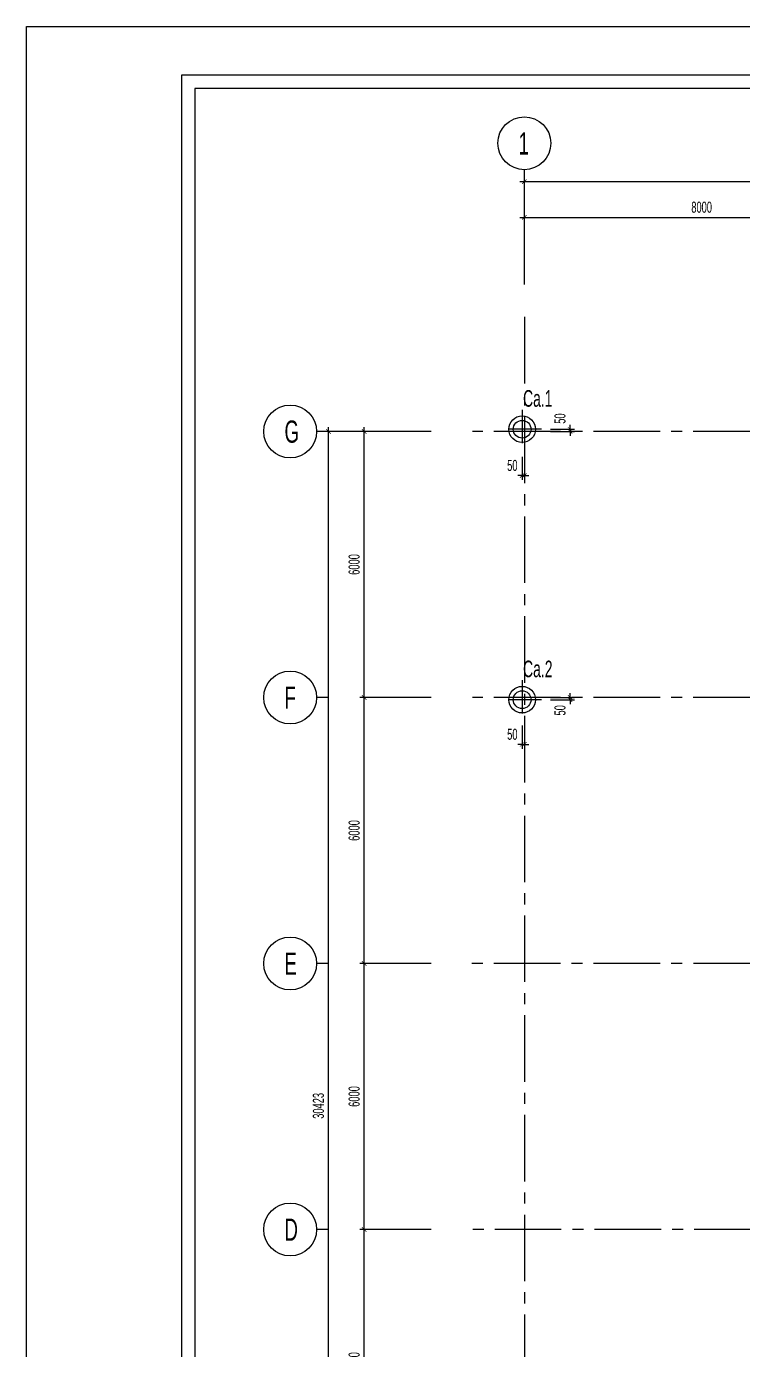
# Model space of a CAD drawing. Header units: millimetres. Extents: x 71 to 1853844, y -14 to 71211.
# Drawn here: x 1769744 to 1785901, y 41368 to 71211 of the extents above; entities that cross this region are included whole.
import ezdxf
from ezdxf.enums import TextEntityAlignment as Align

# ---------------------------------------------------------------- set-up
doc = ezdxf.new("R2010")
doc.units = ezdxf.units.MM
doc.header["$LTSCALE"] = 1000
doc.header["$MEASUREMENT"] = 0
doc.header["$PDMODE"] = 3
doc.linetypes.add('CENTER2', pattern=[1.125, 0.75, -0.125, 0.125, -0.125])
doc.layers.get('0').update_dxf_attribs({"linetype": 'CONTINUOUS'})
doc.layers.get('Defpoints').update_dxf_attribs({"linetype": 'CONTINUOUS'})
for name, color, linetype in [('CDC-KHUNGTEN', 7, 'CONTINUOUS'), ('CDC.01.AXIS', 160, 'CENTER2'), ('CDC.02.DIM', 1, 'CONTINUOUS'), ('CDC.06.TEXT', 2, 'CONTINUOUS'), ('CDC.10.HATCH', 9, 'CONTINUOUS'), ('CDC.12.PILE', 3, 'CONTINUOUS')]:
    doc.layers.add(name, color=color, linetype=linetype)
doc.layers.add('Hatch1', color=250, linetype='CONTINUOUS', lineweight=5)
doc.styles.add('ARIAL', font='arial.ttf', dxfattribs={"width": 0.6})
doc.dimstyles.new('100', dxfattribs={"dimscale": 100, "dimtxt": 2.5, "dimasz": 1, "dimexe": 1, "dimexo": 0, "dimgap": 1, "dimtad": 1, "dimdec": 0, "dimdsep": 46, "dimtxsty": 'ARIAL', "dimblk": 'ARCHTICK', "dimcen": 1, "dimdle": 1, "dimclrd": 1, "dimclre": 1, "dimclrt": 2, "dimadec": 0, "dimazin": 0, "dimtfac": 0.00072, "dimtdec": 0, "dimtix": 1, "dimtmove": 2, "dimatfit": 3, "dimldrblk": 'ARCHTICK', "dimfxl": 1, "dimtolj": 1, "dimarcsym": 0})

# ---------------------------------------------------------------- blocks, each defined once
blk = doc.blocks.new('_ARCHTICK')
at = {"color": 0, "linetype": 'ByBlock', "const_width": 0.15}
blk.add_lwpolyline([(-0.5, -0.5), (0.5, 0.5)], dxfattribs=at)
blk = doc.blocks.new('*D25')
at = {"layer": 'CDC.02.DIM', "color": 1, "lineweight": -2, "transparency": 16777216}
for p, q in [((1780878, 66906), (1789078, 66906)), ((1780978, 65392), (1780978, 67006)), ((1788978, 65392), (1788978, 67006))]:
    blk.add_line(p, q, dxfattribs=at)
at = {"layer": 'Defpoints', "color": 0, "transparency": 16777216}
for p in [(1788978, 66906), (1780978, 65392), (1788978, 65392)]:
    blk.add_point(p, dxfattribs=at)
at = {"layer": 'CDC.02.DIM', "color": 1, "lineweight": -2, "transparency": 16777216, "xscale": 100, "yscale": 100, "zscale": 100, "rotation": 180}
blk.add_blockref('_ARCHTICK', (1780978, 66906), dxfattribs=at)
at = {"layer": 'CDC.02.DIM', "color": 1, "lineweight": -2, "transparency": 16777216, "xscale": 100, "yscale": 100, "zscale": 100}
blk.add_blockref('_ARCHTICK', (1788978, 66906), dxfattribs=at)
at = {"layer": 'CDC.02.DIM', "color": 2, "transparency": 16777216, "insert": (1784978, 67133), "char_height": 250, "attachment_point": 5, "style": 'ARIAL'}
blk.add_mtext('\\A1;8000', dxfattribs=at)
blk = doc.blocks.new('*D32')
at = {"layer": 'CDC.02.DIM', "color": 1, "lineweight": -2, "transparency": 16777216}
for p, q in [((1780978, 65392), (1780978, 67811)), ((1835378, 65392), (1835378, 67811)), ((1780878, 67711), (1835478, 67711))]:
    blk.add_line(p, q, dxfattribs=at)
at = {"layer": 'Defpoints', "color": 0, "transparency": 16777216}
for p in [(1835378, 67711), (1780978, 65392), (1835378, 65392)]:
    blk.add_point(p, dxfattribs=at)
at = {"layer": 'CDC.02.DIM', "color": 1, "lineweight": -2, "transparency": 16777216, "xscale": 100, "yscale": 100, "zscale": 100, "rotation": 180}
blk.add_blockref('_ARCHTICK', (1780978, 67711), dxfattribs=at)
at = {"layer": 'CDC.02.DIM', "color": 1, "lineweight": -2, "transparency": 16777216, "xscale": 100, "yscale": 100, "zscale": 100}
blk.add_blockref('_ARCHTICK', (1835378, 67711), dxfattribs=at)
at = {"layer": 'CDC.02.DIM', "color": 2, "transparency": 16777216, "insert": (1808178, 67939), "char_height": 250, "attachment_point": 5, "style": 'ARIAL'}
blk.add_mtext('\\A1;54400', dxfattribs=at)
blk = doc.blocks.new('*D34')
at = {"layer": 'CDC.02.DIM', "color": 1, "lineweight": -2, "transparency": 16777216}
for p, q in [((1778879, 62076), (1776460, 62076)), ((1776560, 31554), (1776560, 62176)), ((1778879, 31654), (1776460, 31654))]:
    blk.add_line(p, q, dxfattribs=at)
at = {"layer": 'Defpoints', "color": 0, "transparency": 16777216}
for p in [(1776560, 62076), (1778879, 62076), (1778879, 31654)]:
    blk.add_point(p, dxfattribs=at)
at = {"layer": 'CDC.02.DIM', "color": 1, "lineweight": -2, "transparency": 16777216, "xscale": 100, "yscale": 100, "zscale": 100}
for p, rotation in [((1776560, 62076), 90), ((1776560, 31654), 270)]:
    blk.add_blockref('_ARCHTICK', p, dxfattribs=dict(at, rotation=rotation))
at = {"layer": 'CDC.02.DIM', "color": 2, "transparency": 16777216, "insert": (1776332, 46865), "char_height": 250, "attachment_point": 5, "rotation": 90, "style": 'ARIAL'}
blk.add_mtext('\\A1;30423', dxfattribs=at)
blk = doc.blocks.new('*D36')
at = {"layer": 'CDC.02.DIM', "color": 1, "lineweight": -2, "transparency": 16777216}
for p, q in [((1777365, 37976), (1777365, 44176)), ((1778879, 44076), (1777265, 44076)), ((1778879, 38076), (1777265, 38076))]:
    blk.add_line(p, q, dxfattribs=at)
at = {"layer": 'Defpoints', "color": 0, "transparency": 16777216}
for p in [(1777365, 44076), (1778879, 44076), (1778879, 38076)]:
    blk.add_point(p, dxfattribs=at)
at = {"layer": 'CDC.02.DIM', "color": 1, "lineweight": -2, "transparency": 16777216, "xscale": 100, "yscale": 100, "zscale": 100}
for p, rotation in [((1777365, 44076), 90), ((1777365, 38076), 270)]:
    blk.add_blockref('_ARCHTICK', p, dxfattribs=dict(at, rotation=rotation))
at = {"layer": 'CDC.02.DIM', "color": 2, "transparency": 16777216, "insert": (1777138, 41076), "char_height": 250, "attachment_point": 5, "rotation": 90, "style": 'ARIAL'}
blk.add_mtext('\\A1;6000', dxfattribs=at)
blk = doc.blocks.new('*D37')
at = {"layer": 'CDC.02.DIM', "color": 1, "lineweight": -2, "transparency": 16777216}
for p, q in [((1777365, 43976), (1777365, 50176)), ((1778879, 50076), (1777265, 50076)), ((1778879, 44076), (1777265, 44076))]:
    blk.add_line(p, q, dxfattribs=at)
at = {"layer": 'Defpoints', "color": 0, "transparency": 16777216}
for p in [(1777365, 50076), (1778879, 50076), (1778879, 44076)]:
    blk.add_point(p, dxfattribs=at)
at = {"layer": 'CDC.02.DIM', "color": 1, "lineweight": -2, "transparency": 16777216, "xscale": 100, "yscale": 100, "zscale": 100}
for p, rotation in [((1777365, 50076), 90), ((1777365, 44076), 270)]:
    blk.add_blockref('_ARCHTICK', p, dxfattribs=dict(at, rotation=rotation))
at = {"layer": 'CDC.02.DIM', "color": 2, "transparency": 16777216, "insert": (1777138, 47076), "char_height": 250, "attachment_point": 5, "rotation": 90, "style": 'ARIAL'}
blk.add_mtext('\\A1;6000', dxfattribs=at)
blk = doc.blocks.new('*D38')
at = {"layer": 'CDC.02.DIM', "color": 1, "lineweight": -2, "transparency": 16777216}
for p, q in [((1777365, 49976), (1777365, 56176)), ((1778879, 56076), (1777265, 56076)), ((1778879, 50076), (1777265, 50076))]:
    blk.add_line(p, q, dxfattribs=at)
at = {"layer": 'Defpoints', "color": 0, "transparency": 16777216}
for p in [(1777365, 56076), (1778879, 56076), (1778879, 50076)]:
    blk.add_point(p, dxfattribs=at)
at = {"layer": 'CDC.02.DIM', "color": 1, "lineweight": -2, "transparency": 16777216, "xscale": 100, "yscale": 100, "zscale": 100}
for p, rotation in [((1777365, 56076), 90), ((1777365, 50076), 270)]:
    blk.add_blockref('_ARCHTICK', p, dxfattribs=dict(at, rotation=rotation))
at = {"layer": 'CDC.02.DIM', "color": 2, "transparency": 16777216, "insert": (1777138, 53076), "char_height": 250, "attachment_point": 5, "rotation": 90, "style": 'ARIAL'}
blk.add_mtext('\\A1;6000', dxfattribs=at)
blk = doc.blocks.new('*D39')
at = {"layer": 'CDC.02.DIM', "color": 1, "lineweight": -2, "transparency": 16777216}
for p, q in [((1778879, 62076), (1777265, 62076)), ((1777365, 55976), (1777365, 62176)), ((1778879, 56076), (1777265, 56076))]:
    blk.add_line(p, q, dxfattribs=at)
at = {"layer": 'Defpoints', "color": 0, "transparency": 16777216}
for p in [(1777365, 62076), (1778879, 62076), (1778879, 56076)]:
    blk.add_point(p, dxfattribs=at)
at = {"layer": 'CDC.02.DIM', "color": 1, "lineweight": -2, "transparency": 16777216, "xscale": 100, "yscale": 100, "zscale": 100}
for p, rotation in [((1777365, 62076), 90), ((1777365, 56076), 270)]:
    blk.add_blockref('_ARCHTICK', p, dxfattribs=dict(at, rotation=rotation))
at = {"layer": 'CDC.02.DIM', "color": 2, "transparency": 16777216, "insert": (1777138, 59076), "char_height": 250, "attachment_point": 5, "rotation": 90, "style": 'ARIAL'}
blk.add_mtext('\\A1;6000', dxfattribs=at)
blk = doc.blocks.new('*D58')
at = {"layer": 'CDC.02.DIM', "color": 1, "lineweight": -2, "transparency": 16777216}
for p, q in [((1781569, 62126), (1782110, 62126)), ((1781569, 62076), (1782110, 62076)), ((1782010, 62126), (1782010, 62226)), ((1782010, 62126), (1782010, 62076)), ((1782010, 62076), (1782010, 61976))]:
    blk.add_line(p, q, dxfattribs=at)
at = {"layer": 'Defpoints', "color": 0, "transparency": 16777216}
for p in [(1781569, 62126), (1781569, 62076), (1782010, 62076)]:
    blk.add_point(p, dxfattribs=at)
at = {"layer": 'CDC.02.DIM', "color": 1, "lineweight": -2, "transparency": 16777216, "xscale": 100, "yscale": 100, "zscale": 100}
for p, rotation in [((1782010, 62126), 270), ((1782010, 62076), 90)]:
    blk.add_blockref('_ARCHTICK', p, dxfattribs=dict(at, rotation=rotation))
at = {"layer": 'CDC.02.DIM', "color": 2, "transparency": 16777216, "insert": (1781783, 62367), "char_height": 250, "attachment_point": 5, "rotation": 90, "style": 'ARIAL'}
blk.add_mtext('\\A1;50', dxfattribs=at)
blk = doc.blocks.new('*D59')
at = {"layer": 'CDC.02.DIM', "color": 1, "lineweight": -2, "transparency": 16777216}
for p, q in [((1780928, 61506), (1780928, 60982)), ((1780978, 61506), (1780978, 60982)), ((1780928, 61082), (1780828, 61082)), ((1780928, 61082), (1780978, 61082)), ((1780978, 61082), (1781078, 61082))]:
    blk.add_line(p, q, dxfattribs=at)
at = {"layer": 'Defpoints', "color": 0, "transparency": 16777216}
for p in [(1780928, 61506), (1780978, 61506), (1780978, 61082)]:
    blk.add_point(p, dxfattribs=at)
at = {"layer": 'CDC.02.DIM', "color": 1, "lineweight": -2, "transparency": 16777216, "xscale": 100, "yscale": 100, "zscale": 100}
blk.add_blockref('_ARCHTICK', (1780928, 61082), dxfattribs=at)
at = {"layer": 'CDC.02.DIM', "color": 1, "lineweight": -2, "transparency": 16777216, "xscale": 100, "yscale": 100, "zscale": 100, "rotation": 180}
blk.add_blockref('_ARCHTICK', (1780978, 61082), dxfattribs=at)
at = {"layer": 'CDC.02.DIM', "color": 2, "transparency": 16777216, "insert": (1780707, 61309), "char_height": 250, "attachment_point": 5, "style": 'ARIAL'}
blk.add_mtext('\\A1;50', dxfattribs=at)
blk = doc.blocks.new('*D60')
at = {"layer": 'CDC.02.DIM', "color": 1, "lineweight": -2, "transparency": 16777216}
for p, q in [((1780928, 55443), (1780928, 54918)), ((1780978, 55443), (1780978, 54918)), ((1780928, 55018), (1780828, 55018)), ((1780928, 55018), (1780978, 55018)), ((1780978, 55018), (1781078, 55018))]:
    blk.add_line(p, q, dxfattribs=at)
at = {"layer": 'Defpoints', "color": 0, "transparency": 16777216}
for p in [(1780928, 55443), (1780978, 55443), (1780978, 55018)]:
    blk.add_point(p, dxfattribs=at)
at = {"layer": 'CDC.02.DIM', "color": 1, "lineweight": -2, "transparency": 16777216, "xscale": 100, "yscale": 100, "zscale": 100}
blk.add_blockref('_ARCHTICK', (1780928, 55018), dxfattribs=at)
at = {"layer": 'CDC.02.DIM', "color": 1, "lineweight": -2, "transparency": 16777216, "xscale": 100, "yscale": 100, "zscale": 100, "rotation": 180}
blk.add_blockref('_ARCHTICK', (1780978, 55018), dxfattribs=at)
at = {"layer": 'CDC.02.DIM', "color": 2, "transparency": 16777216, "insert": (1780707, 55245), "char_height": 250, "attachment_point": 5, "style": 'ARIAL'}
blk.add_mtext('\\A1;50', dxfattribs=at)
blk = doc.blocks.new('*D61')
at = {"layer": 'CDC.02.DIM', "color": 1, "lineweight": -2, "transparency": 16777216}
for p, q in [((1782010, 56076), (1782010, 56176)), ((1781569, 56076), (1782110, 56076)), ((1781569, 56026), (1782110, 56026)), ((1782010, 56026), (1782010, 56076)), ((1782010, 56026), (1782010, 55926))]:
    blk.add_line(p, q, dxfattribs=at)
at = {"layer": 'Defpoints', "color": 0, "transparency": 16777216}
for p in [(1781569, 56076), (1781569, 56026), (1782010, 56076)]:
    blk.add_point(p, dxfattribs=at)
at = {"layer": 'CDC.02.DIM', "color": 1, "lineweight": -2, "transparency": 16777216, "xscale": 100, "yscale": 100, "zscale": 100}
for p, rotation in [((1782010, 56076), 270), ((1782010, 56026), 90)]:
    blk.add_blockref('_ARCHTICK', p, dxfattribs=dict(at, rotation=rotation))
at = {"layer": 'CDC.02.DIM', "color": 2, "transparency": 16777216, "insert": (1781783, 55786), "char_height": 250, "attachment_point": 5, "rotation": 90, "style": 'ARIAL'}
blk.add_mtext('\\A1;50', dxfattribs=at)
blk = doc.blocks.new('Khung tên chuẩn')
at = {"layer": 'CDC-KHUNGTEN'}
blk.add_lwpolyline([(30654, -246309), (30654, -189709), (-40446, -189709), (-40446, -246309)], close=True, dxfattribs=at)
at = {"layer": 'CDC.10.HATCH', "color": 8}
blk.add_lwpolyline([(-40746, -246609), (38754, -246609), (38754, -189409), (-40746, -189409)], close=True, dxfattribs=at)
at = {"layer": 'Defpoints', "color": 1}
blk.add_lwpolyline([(-44246, -247709), (-44246, -188309), (39854, -188309), (39854, -247709), (-44246, -247709)], close=True, dxfattribs=at)

msp = doc.modelspace()

# ---------------------------------------------------------------- linework, layer by layer
at = {"layer": 'CDC.01.AXIS', "ltscale": 2}
for p, q in [((1780978.2, 64659.2), (1780978.2, 30520.6)), ((1780978.2, 64659.2), (1780978.2, 30520.6)), ((1838040, 62076.3), (1779806.8, 62076.3)), ((1838040, 62076.3), (1779806.8, 62076.3)), ((1838040.4, 56076.3), (1779806.8, 56076.3)), ((1838040.4, 56076.3), (1779806.8, 56076.3)), ((1838041.3, 50076.3), (1779593.7, 50076.3)), ((1838041.3, 50076.3), (1779593.7, 50076.3)), ((1838061.8, 44076.3), (1779806.8, 44076.3)), ((1838061.8, 44076.3), (1779806.8, 44076.3))]:
    msp.add_line(p, q, dxfattribs=at)
at = {"layer": 'CDC.01.AXIS'}
for p, q in [((1780928.2, 62563.6), (1780928.2, 61689.1)), ((1781365.4, 62126.3), (1780490.9, 62126.3)), ((1780928.2, 56463.6), (1780928.2, 55589.1)), ((1781365.4, 56026.3), (1780490.9, 56026.3))]:
    msp.add_line(p, q, dxfattribs=at)
at = {"layer": 'CDC.02.DIM'}
for p, q in [((1780977.6, 67711.5), (1780977.6, 67979.5)), ((1776559.6, 62076.3), (1776291.6, 62076.3)), ((1776559.6, 62075.7), (1776291.6, 62075.7)), ((1776559.6, 56076.3), (1776291.6, 56076.3)), ((1776559.6, 56075.7), (1776291.6, 56075.7)), ((1776559.6, 50076.3), (1776291.6, 50076.3)), ((1776559.6, 50075.7), (1776291.6, 50075.7)), ((1776559.6, 44076.3), (1776291.6, 44076.3)), ((1776559.6, 44075.7), (1776291.6, 44075.7))]:
    msp.add_line(p, q, dxfattribs=at)
for centre in [(1780977.6, 68576.1), (1775695, 62076.3), (1775695, 62075.7), (1775695, 56076.3), (1775695, 56075.7), (1775695, 50076.3), (1775695, 50075.7), (1775695, 44076.3), (1775695, 44075.7)]:
    msp.add_circle(centre, 596.6, dxfattribs=at)
at = {"layer": 'CDC.12.PILE', "ltscale": 0.4}
for centre, radius in [((1780928.2, 62126.3), 300), ((1780928.2, 62126.3), 200), ((1780928.2, 56026.3), 300), ((1780928.2, 56026.3), 200)]:
    msp.add_circle(centre, radius, dxfattribs=at)

# ---------------------------------------------------------------- block references
at = {"layer": 'Hatch1'}
msp.add_blockref('Khung tên chuẩn', (1813989.7, 259519.8), dxfattribs=at)

# ---------------------------------------------------------------- texts
at = {"layer": 'CDC.06.TEXT', "style": 'ARIAL', "width": 0.6}
for s, p in [('1', (1780848.6, 68322.3)), ('G', (1775566, 61822.5)), ('F', (1775566, 55822.5)), ('E', (1775566, 49822.5)), ('D', (1775566, 43822.5))]:
    msp.add_text(s, height=500, dxfattribs=at).set_placement(p)
for s, p in [('Ca.1', (1780949, 62820.7)), ('Ca.2', (1780949, 56720.7))]:
    msp.add_text(s, height=375, dxfattribs=at).set_placement(p, align=Align.MIDDLE_LEFT)

# ---------------------------------------------------------------- dimensions: what is measured, and where the dimension line sits
at = {"layer": 'CDC.02.DIM'}
for base, p1, p2, picture, middle in [((1835377.6, 67711.5), (1780977.6, 65391.6), (1835377.6, 65391.6), '*D32', (1808177.6, 67939.1)), ((1788978.2, 66905.9), (1780978.2, 65391.6), (1788978.2, 65391.6), '*D25', (1784978.2, 67133.5))]:
    dim = msp.add_linear_dim(base=base, p1=p1, p2=p2, dimstyle='100', dxfattribs=at)
    dim.commit()
    dim.dimension.update_dxf_attribs({"geometry": picture, "text_midpoint": middle})
for base, p1, p2, angle, picture, middle in [((1782010.4, 62076.3), (1781569.1, 62126.3), (1781569.1, 62076.3), 90, '*D58', (1781782.7, 62367)), ((1782010.4, 56076.3), (1781569.1, 56026.3), (1781569.1, 56076.3), 270, '*D61', (1781782.7, 55785.6))]:
    dim = msp.add_linear_dim(base=base, p1=p1, p2=p2, angle=angle, dimstyle='100', dxfattribs=at)
    dim.commit()
    dim.dimension.update_dxf_attribs({"geometry": picture, "text_midpoint": middle, "dimtype": 160})
for base, p1, p2, picture, middle in [((1776559.6, 62076.3), (1778879.5, 31653.5), (1778879.5, 62076.3), '*D34', (1776331.9, 46864.9)), ((1777365.2, 62076.3), (1778879.5, 56076.3), (1778879.5, 62076.3), '*D39', (1777137.6, 59076.3)), ((1777365.2, 56076.3), (1778879.5, 50076.3), (1778879.5, 56076.3), '*D38', (1777137.6, 53076.3)), ((1777365.2, 50076.3), (1778879.5, 44076.3), (1778879.5, 50076.3), '*D37', (1777137.6, 47076.3)), ((1777365.2, 44076.3), (1778879.5, 38076.3), (1778879.5, 44076.3), '*D36', (1777137.6, 41076.3))]:
    dim = msp.add_linear_dim(base=base, p1=p1, p2=p2, angle=90, dimstyle='100', dxfattribs=at)
    dim.commit()
    dim.dimension.update_dxf_attribs({"geometry": picture, "text_midpoint": middle})
for base, p1, p2, picture, middle in [((1780978.2, 61081.7), (1780928.2, 61506.4), (1780978.2, 61506.4), '*D59', (1780707.5, 61309.4)), ((1780978.2, 55017.8), (1780928.2, 55442.5), (1780978.2, 55442.5), '*D60', (1780707.5, 55245.4))]:
    dim = msp.add_linear_dim(base=base, p1=p1, p2=p2, dimstyle='100', dxfattribs=at)
    dim.commit()
    dim.dimension.update_dxf_attribs({"geometry": picture, "text_midpoint": middle, "dimtype": 160})

doc.saveas('drawing.dxf')
